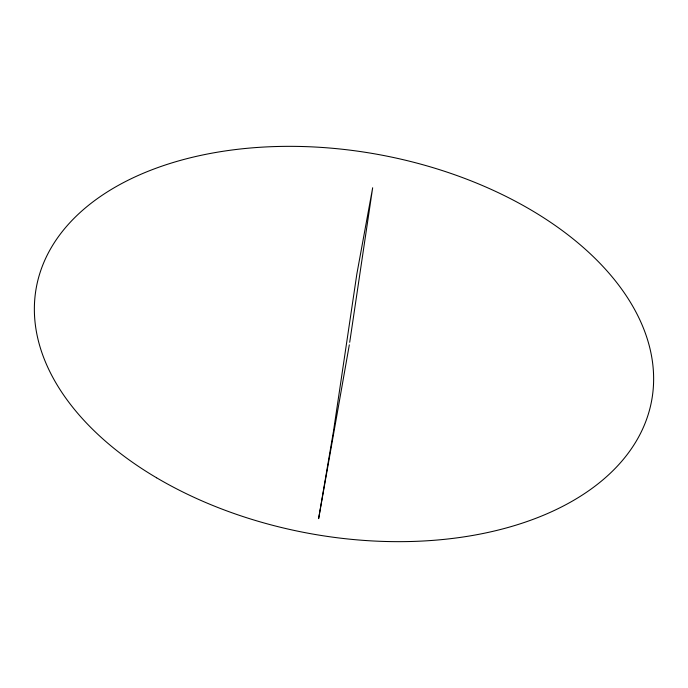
<?xml version="1.0" encoding="UTF-8"?>
<svg xmlns="http://www.w3.org/2000/svg" width="688" height="688" viewBox="0 0 688 688"><rect width="100%" height="100%" fill="white"/><g stroke="black" fill="none" stroke-linecap="round" stroke-linejoin="round"><path stroke-width="1.03" d="M333.706 429.776L356.857 273.962L372.672 187.755L349.71 342.306M333.603 430.421L333.456 431.385M333.388 431.815L318.621 518.649L349.315 344.869M156.597 477.79A312.808 192.58 10.4 0 0 651.158 403.108A312.808 192.58 10.4 0 0 224.245 151.102A312.808 192.58 10.4 0 0 156.597 477.79"/></g></svg>
